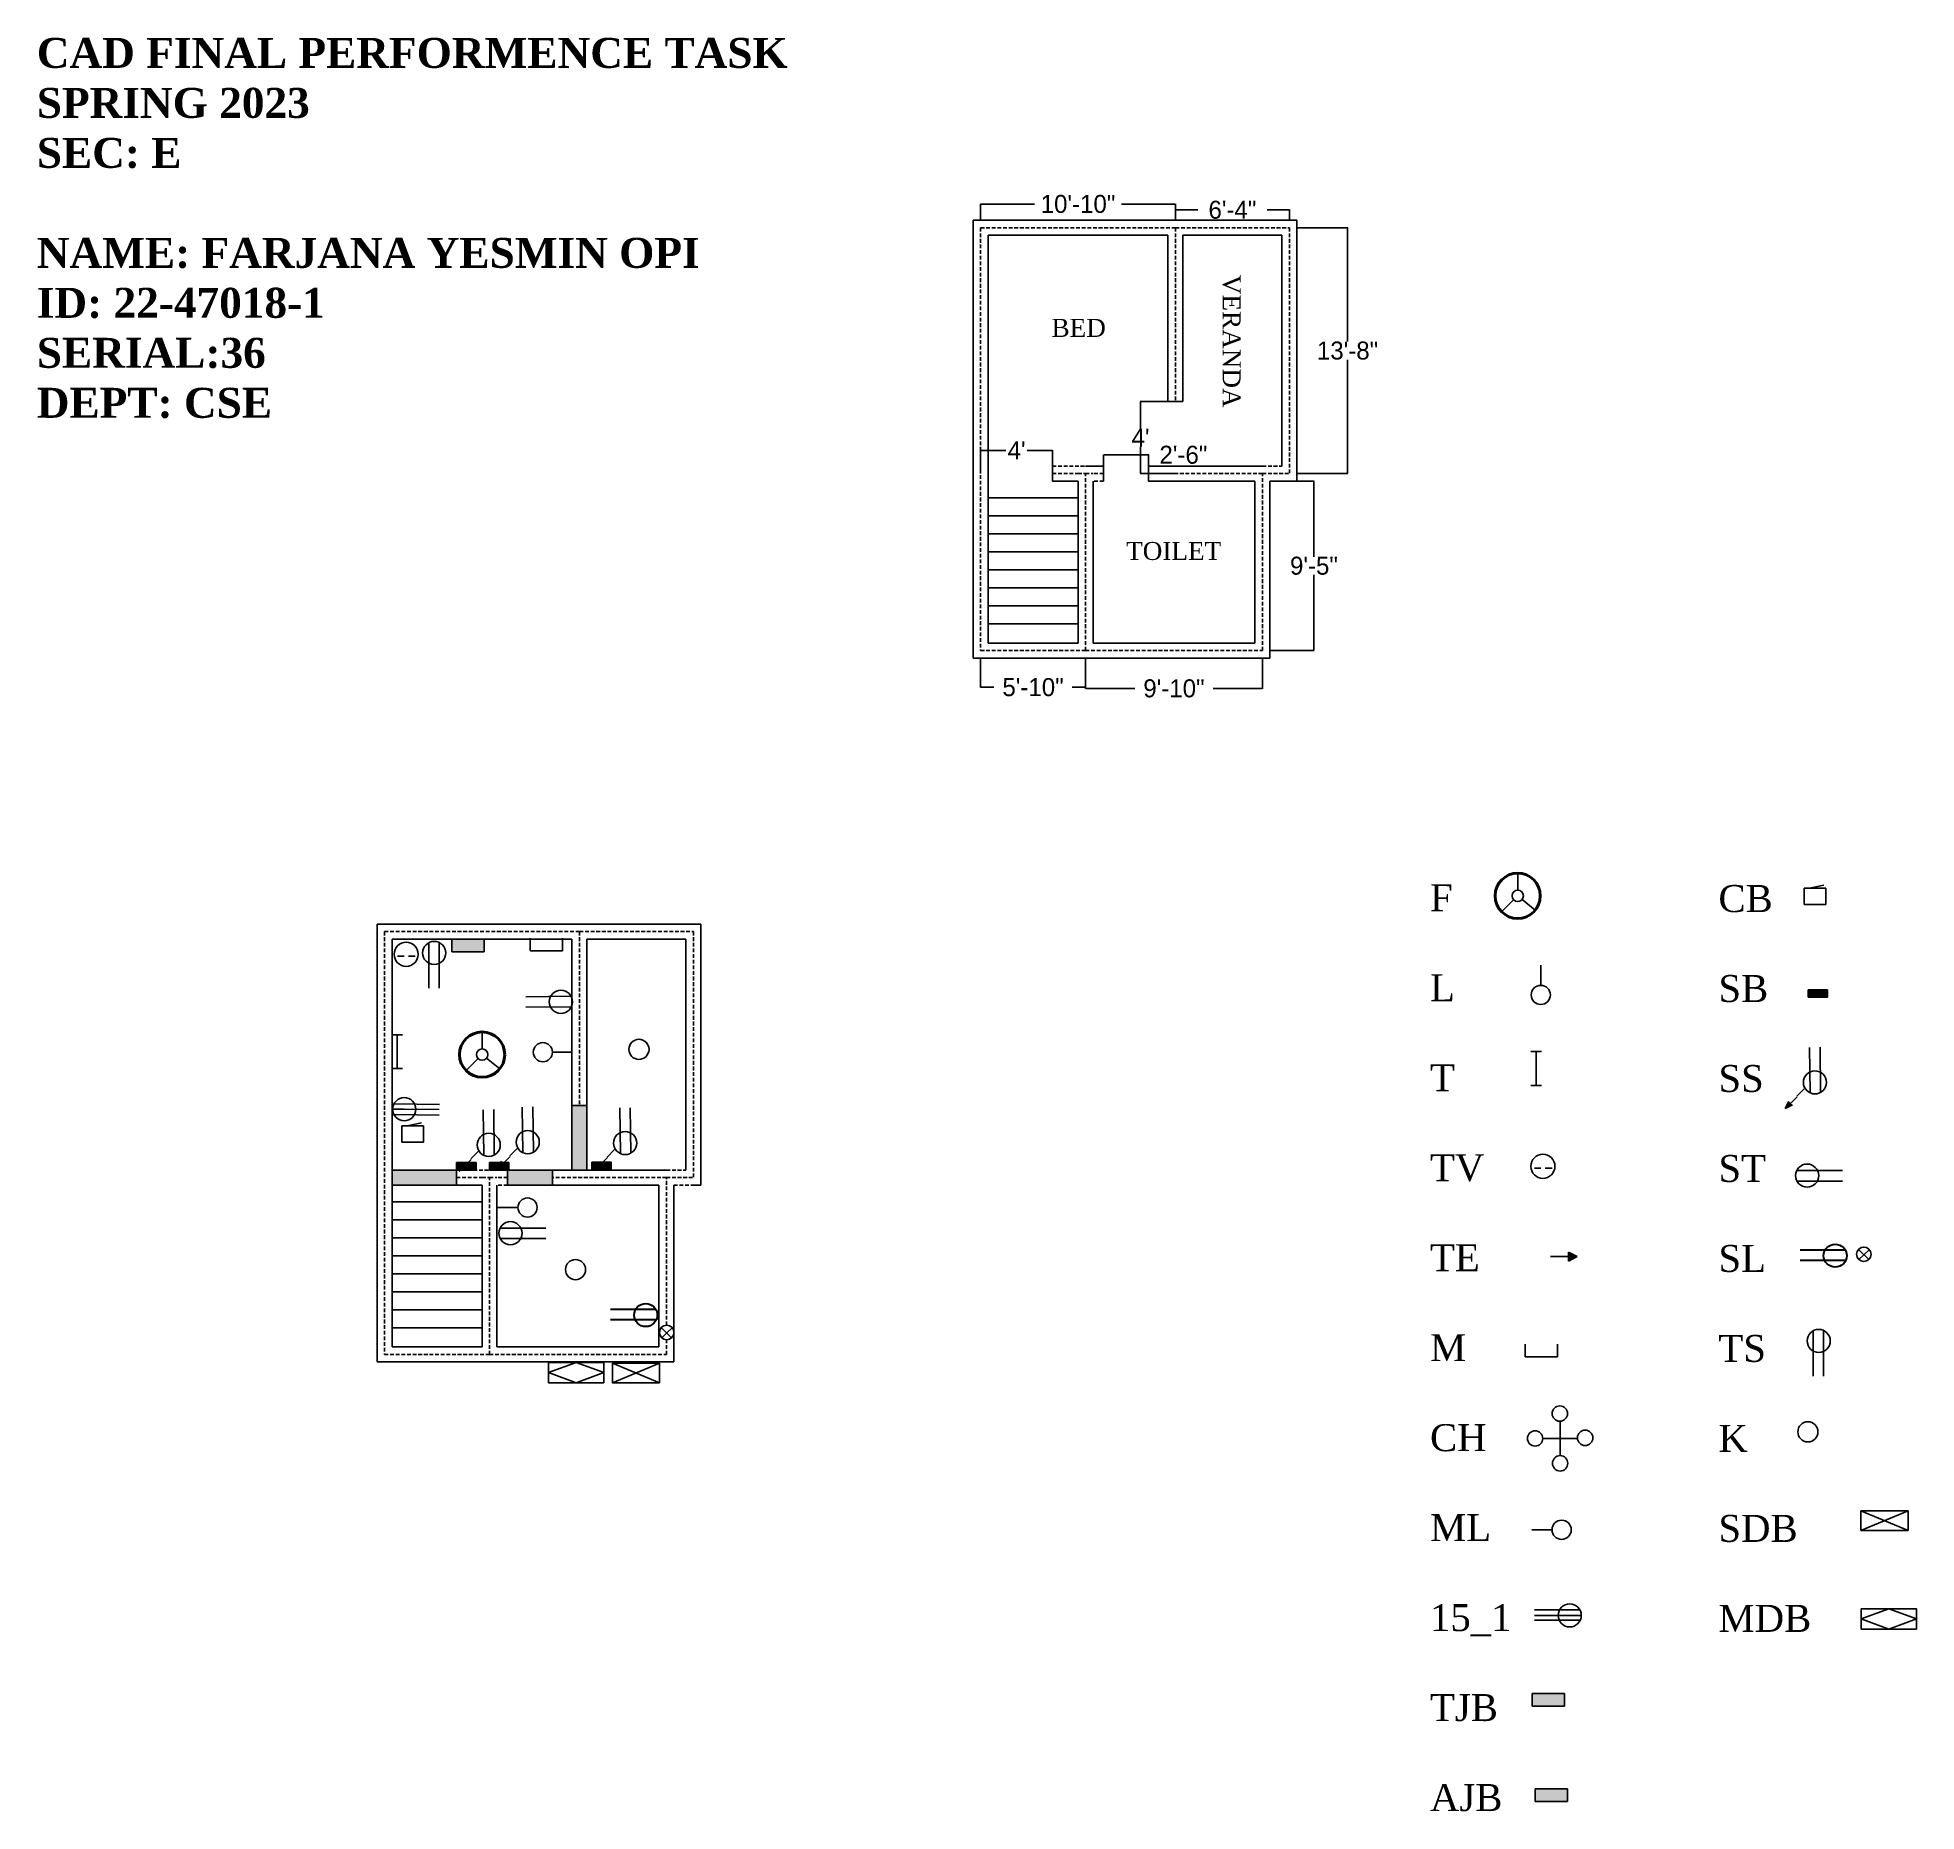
# Model space of a CAD drawing. Header units: inches. Extents: x -1330 to -76, y -502 to 681.
import ezdxf

# ---------------------------------------------------------------- set-up
doc = ezdxf.new("R2010")
doc.units = ezdxf.units.IN
doc.header["$LTSCALE"] = 10
doc.header["$MEASUREMENT"] = 0
doc.linetypes.add('DASHED2', pattern=[0.375, 0.25, -0.125])
doc.dimstyles.get("Standard").update_dxf_attribs({"dimtxt": 12, "dimasz": 0.18, "dimexe": 0.18, "dimexo": 0.0625, "dimgap": 0.09, "dimtad": 0, "dimtih": 1, "dimtoh": 1, "dimdec": 0, "dimzin": 0, "dimdsep": 46, "dimlunit": 3, "dimtxsty": 'Standard', "dimcen": 0.09, "dimclrt": 5, "dimadec": 0, "dimazin": 0, "dimtfac": 1, "dimtdec": 0, "dimtofl": 0, "dimtmove": 0, "dimatfit": 3, "dimfxl": 1, "dimtolj": 1, "dimtzin": 0, "dimarcsym": 0})

# ---------------------------------------------------------------- blocks, each defined once
blk = doc.blocks.new('*D6')
at = {"color": 0, "lineweight": -2}
for p, q in [((-700.6, 558.9), (-700.6, 569.7)), ((-700.4, 569.6), (-664.7, 569.6)), ((-570.8, 569.6), (-606.5, 569.6)), ((-570.6, 558.9), (-570.6, 569.7))]:
    blk.add_line(p, q, dxfattribs=at)
at = {"color": 0}
for points in [[(-700.4, 569.6), (-700.4, 569.5), (-700.6, 569.6)], [(-570.8, 569.6), (-570.8, 569.5), (-570.6, 569.6)]]:
    blk.add_solid(points, dxfattribs=at)
at = {"layer": 'Defpoints', "color": 0}
for p in [(-700.6, 569.6), (-700.6, 558.8), (-570.6, 558.8)]:
    blk.add_point(p, dxfattribs=at)
at = {"color": 5, "insert": (-635.6, 569.6), "char_height": 12, "attachment_point": 5}
blk.add_mtext('\\A1;10\'-10"', dxfattribs=at)
blk = doc.blocks.new('*D7')
at = {"color": 0, "lineweight": -2}
for p, q in [((-570.6, 558.9), (-570.6, 565.9)), ((-570.4, 565.7), (-555.7, 565.7)), ((-494.8, 565.7), (-509.5, 565.7)), ((-494.6, 558.9), (-494.6, 565.9))]:
    blk.add_line(p, q, dxfattribs=at)
at = {"color": 0}
for points in [[(-570.4, 565.7), (-570.4, 565.7), (-570.6, 565.7)], [(-494.8, 565.7), (-494.8, 565.7), (-494.6, 565.7)]]:
    blk.add_solid(points, dxfattribs=at)
at = {"layer": 'Defpoints', "color": 0}
for p in [(-570.6, 565.7), (-570.6, 558.8), (-494.6, 558.8)]:
    blk.add_point(p, dxfattribs=at)
at = {"color": 5, "insert": (-532.6, 565.7), "char_height": 12, "attachment_point": 5}
blk.add_mtext('\\A1;6\'-4"', dxfattribs=at)
blk = doc.blocks.new('*D8')
at = {"color": 0, "lineweight": -2}
for p, q in [((-489.5, 553.8), (-455.6, 553.8)), ((-455.8, 553.7), (-455.8, 477.9)), ((-455.8, 390), (-455.8, 465.7)), ((-489.5, 389.8), (-455.6, 389.8))]:
    blk.add_line(p, q, dxfattribs=at)
at = {"color": 0}
for points in [[(-455.8, 553.7), (-455.7, 553.7), (-455.8, 553.8)], [(-455.8, 390), (-455.7, 390), (-455.8, 389.8)]]:
    blk.add_solid(points, dxfattribs=at)
at = {"layer": 'Defpoints', "color": 0}
for p in [(-489.6, 553.8), (-489.6, 389.8), (-455.8, 389.8)]:
    blk.add_point(p, dxfattribs=at)
at = {"color": 5, "insert": (-455.8, 471.8), "char_height": 12, "attachment_point": 5}
blk.add_mtext('\\A1;13\'-8"', dxfattribs=at)
blk = doc.blocks.new('*D9')
at = {"color": 0, "lineweight": -2}
for p, q in [((-507.5, 384.8), (-478, 384.8)), ((-478.2, 384.7), (-478.2, 334.4)), ((-478.2, 272), (-478.2, 322.2)), ((-507.5, 271.8), (-478, 271.8))]:
    blk.add_line(p, q, dxfattribs=at)
at = {"color": 0}
for points in [[(-478.2, 384.7), (-478.1, 384.7), (-478.2, 384.8)], [(-478.2, 272), (-478.1, 272), (-478.2, 271.8)]]:
    blk.add_solid(points, dxfattribs=at)
at = {"layer": 'Defpoints', "color": 0}
for p in [(-507.6, 384.8), (-478.2, 384.8), (-507.6, 271.8)]:
    blk.add_point(p, dxfattribs=at)
at = {"color": 5, "insert": (-478.2, 328.3), "char_height": 12, "attachment_point": 5}
blk.add_mtext('\\A1;9\'-5"', dxfattribs=at)
blk = doc.blocks.new('*D10')
at = {"color": 0, "lineweight": -2}
for p, q in [((-630.6, 266.8), (-630.6, 246.3)), ((-512.6, 266.8), (-512.6, 246.3)), ((-630.4, 246.5), (-597.7, 246.5)), ((-512.8, 246.5), (-545.5, 246.5))]:
    blk.add_line(p, q, dxfattribs=at)
at = {"color": 0}
for points in [[(-630.4, 246.6), (-630.4, 246.5), (-630.6, 246.5)], [(-512.8, 246.6), (-512.8, 246.5), (-512.6, 246.5)]]:
    blk.add_solid(points, dxfattribs=at)
at = {"layer": 'Defpoints', "color": 0}
for p in [(-630.6, 266.8), (-512.6, 266.8), (-630.6, 246.5)]:
    blk.add_point(p, dxfattribs=at)
at = {"color": 5, "insert": (-571.6, 246.5), "char_height": 12, "attachment_point": 5}
blk.add_mtext('\\A1;9\'-10"', dxfattribs=at)
blk = doc.blocks.new('*D11')
at = {"color": 0, "lineweight": -2}
for p, q in [((-700.6, 266.8), (-700.6, 247.1)), ((-630.6, 266.8), (-630.6, 247.1)), ((-700.4, 247.3), (-691.7, 247.3)), ((-630.8, 247.3), (-639.5, 247.3))]:
    blk.add_line(p, q, dxfattribs=at)
at = {"color": 0}
for points in [[(-700.4, 247.3), (-700.4, 247.3), (-700.6, 247.3)], [(-630.8, 247.3), (-630.8, 247.3), (-630.6, 247.3)]]:
    blk.add_solid(points, dxfattribs=at)
at = {"layer": 'Defpoints', "color": 0}
for p in [(-700.6, 266.8), (-630.6, 266.8), (-630.6, 247.3)]:
    blk.add_point(p, dxfattribs=at)
at = {"color": 5, "insert": (-665.6, 247.3), "char_height": 12, "attachment_point": 5}
blk.add_mtext('\\A1;5\'-10"', dxfattribs=at)
blk = doc.blocks.new('*D12')
at = {"color": 0, "lineweight": -2}
for p, q in [((-700.6, 389.9), (-700.6, 405.5)), ((-700.4, 405.3), (-683.7, 405.3)), ((-652.8, 405.3), (-669.5, 405.3)), ((-652.6, 389.9), (-652.6, 405.5))]:
    blk.add_line(p, q, dxfattribs=at)
at = {"color": 0}
for points in [[(-700.4, 405.4), (-700.4, 405.3), (-700.6, 405.3)], [(-652.8, 405.4), (-652.8, 405.3), (-652.6, 405.3)]]:
    blk.add_solid(points, dxfattribs=at)
at = {"layer": 'Defpoints', "color": 0}
for p in [(-700.6, 405.3), (-700.6, 389.8), (-652.6, 389.8)]:
    blk.add_point(p, dxfattribs=at)
at = {"color": 5, "insert": (-676.6, 405.3), "char_height": 12, "attachment_point": 5}
blk.add_mtext("\\A1;4'", dxfattribs=at)
blk = doc.blocks.new('*D13')
at = {"color": 0, "lineweight": -2}
for p, q in [((-618.6, 389.9), (-618.6, 402.4)), ((-618.4, 402.3), (-588.8, 402.3)), ((-588.6, 389.9), (-588.6, 402.4)), ((-588.6, 402.3), (-588.4, 402.3))]:
    blk.add_line(p, q, dxfattribs=at)
at = {"color": 0}
for points in [[(-618.4, 402.3), (-618.4, 402.2), (-618.6, 402.3)], [(-588.8, 402.3), (-588.8, 402.2), (-588.6, 402.3)]]:
    blk.add_solid(points, dxfattribs=at)
at = {"layer": 'Defpoints', "color": 0}
for p in [(-588.6, 402.3), (-618.6, 389.8), (-588.6, 389.8)]:
    blk.add_point(p, dxfattribs=at)
at = {"color": 5, "insert": (-565.3, 402.3), "char_height": 12, "attachment_point": 5}
blk.add_mtext('\\A1;2\'-6"', dxfattribs=at)
blk = doc.blocks.new('*D14')
at = {"color": 0, "lineweight": -2}
for p, q in [((-570.7, 437.8), (-594.1, 437.8)), ((-593.9, 437.7), (-593.9, 419.9)), ((-593.9, 390), (-593.9, 407.7)), ((-570.7, 389.8), (-594.1, 389.8))]:
    blk.add_line(p, q, dxfattribs=at)
at = {"color": 0}
for points in [[(-593.9, 437.7), (-593.9, 437.7), (-593.9, 437.8)], [(-593.9, 390), (-593.9, 390), (-593.9, 389.8)]]:
    blk.add_solid(points, dxfattribs=at)
at = {"layer": 'Defpoints', "color": 0}
for p in [(-570.6, 437.8), (-593.9, 389.8), (-570.6, 389.8)]:
    blk.add_point(p, dxfattribs=at)
at = {"color": 5, "insert": (-593.9, 413.8), "char_height": 12, "attachment_point": 5}
blk.add_mtext("\\A1;4'", dxfattribs=at)

msp = doc.modelspace()

# ---------------------------------------------------------------- hatches: boundary and pattern name
for color, points in [(55, [(-1053.3, 79.3), (-1053.3, 70.8), (-1031.8, 70.8), (-1031.8, 79.3)]), (8, [(-135.7, 40.6), (-135.7, 45.6), (-148.6, 45.6), (-148.6, 40.6)]), (8, [(-1037.2, -74.7), (-1037.2, -69.6), (-1050.2, -69.6), (-1050.2, -74.7)]), (8, [(-1015.2, -74.7), (-1015.2, -69.6), (-1028.2, -69.6), (-1028.2, -74.7)]), (8, [(-947, -74.6), (-947, -69.5), (-959.9, -69.5), (-959.9, -74.6)]), (55, [(-332.6, -423.8), (-332.6, -432.2), (-311, -432.2), (-311, -423.8)]), (151, [(-330.6, -487.4), (-330.6, -495.9), (-309.1, -495.9), (-309.1, -487.4)])]:
    msp.add_hatch(color=color).paths.add_polyline_path(points)
h = msp.add_hatch(color=256)
h.paths.add_polyline_path([(-963.2, -31.7), (-973.2, -31.7), (-973.2, -74.7), (-963.2, -74.7)])
h.paths.add_polyline_path([(-1015.2, -74.7), (-1015.2, -74.7), (-1016.2, -74.7), (-1016.2, -84.7), (-986.2, -84.7), (-986.2, -74.7)])
h.paths.add_polyline_path([(-1093.2, -74.7), (-1093.2, -84.7), (-1050.2, -84.7), (-1050.2, -74.7)])
h = msp.add_hatch(color=256)
h.paths.add_polyline_path([(-158.9, -31.2), (-160.1, -30.1), (-163.8, -33.7)])
h.paths.add_polyline_path([(-160.1, -30.1), (-161.4, -28.9), (-163.8, -33.7)])
h = msp.add_hatch(color=256)
h.paths.add_polyline_path([(-1043.6, -72.9), (-1044.9, -71.8), (-1048.6, -75.4)])
h.paths.add_polyline_path([(-1044.9, -71.8), (-1046.2, -70.6), (-1048.6, -75.4)])
h = msp.add_hatch(color=256)
h.paths.add_polyline_path([(-1017.5, -71), (-1018.8, -69.9), (-1022.5, -73.5)])
h.paths.add_polyline_path([(-1018.8, -69.9), (-1020.1, -68.8), (-1022.5, -73.5)])
h = msp.add_hatch(color=256)
h.paths.add_polyline_path([(-952.6, -71.7), (-953.8, -70.5), (-957.5, -74.1)])
h.paths.add_polyline_path([(-953.8, -70.5), (-955.1, -69.4), (-957.5, -74.1)])
h = msp.add_hatch(color=256)
h.paths.add_polyline_path([(-302.6, -132.4), (-308.4, -129.4), (-308.4, -132.4)])
h.paths.add_polyline_path([(-308.4, -135.4), (-302.6, -132.4), (-308.4, -132.4)])

# ---------------------------------------------------------------- linework, layer by layer
at = {"linetype": 'ByBlock'}
for p, q in [((-705.6, 553.8), (-705.6, 558.8)), ((-700.6, 558.8), (-705.6, 558.8)), ((-494.6, 558.8), (-489.6, 558.8)), ((-489.6, 553.8), (-489.6, 558.8)), ((-575.6, 437.8), (-565.6, 437.8)), ((-652.6, 394.8), (-652.6, 384.8)), ((-618.6, 394.8), (-618.6, 384.8)), ((-588.6, 394.8), (-588.6, 384.8)), ((-489.6, 389.8), (-489.6, 384.8)), ((-494.6, 384.8), (-489.6, 384.8)), ((-705.6, 271.8), (-705.6, 266.8)), ((-700.6, 266.8), (-705.6, 266.8)), ((-512.6, 266.8), (-507.6, 266.8)), ((-507.6, 271.8), (-507.6, 266.8)), ((-1103.2, 84.3), (-1103.2, 89.3)), ((-1098.2, 89.3), (-1103.2, 89.3)), ((-892.2, 89.3), (-887.2, 89.3)), ((-887.2, 84.3), (-887.2, 89.3)), ((-973.2, -31.7), (-963.2, -31.7)), ((-1050.2, -74.7), (-1050.2, -84.7)), ((-1016.2, -74.7), (-1016.2, -84.7)), ((-986.2, -74.7), (-986.2, -84.7)), ((-892.2, -84.7), (-887.2, -84.7)), ((-887.2, -79.7), (-887.2, -84.7)), ((-1103.2, -197.7), (-1103.2, -202.7)), ((-905.2, -197.7), (-905.2, -202.7)), ((-1098.2, -202.7), (-1103.2, -202.7)), ((-910.2, -202.7), (-905.2, -202.7))]:
    msp.add_line(p, q, dxfattribs=at)
for p, q in [((-705.6, 553.8), (-705.6, 271.8)), ((-700.6, 558.8), (-570.6, 558.8)), ((-570.6, 558.8), (-494.6, 558.8)), ((-489.6, 553.8), (-489.6, 389.8)), ((-695.6, 548.8), (-575.6, 548.8)), ((-695.6, 548.8), (-695.6, 276.8)), ((-575.6, 548.8), (-575.6, 437.8)), ((-565.6, 548.8), (-499.6, 548.8)), ((-565.6, 548.8), (-565.6, 437.8)), ((-499.6, 548.8), (-499.6, 394.8)), ((-618.6, 394.8), (-630.6, 394.8)), ((-512.6, 394.8), (-588.6, 394.8)), ((-652.6, 384.8), (-635.6, 384.8)), ((-635.6, 276.8), (-635.6, 384.8)), ((-625.6, 276.8), (-625.6, 384.8)), ((-517.6, 384.8), (-588.6, 384.8)), ((-517.6, 276.8), (-517.6, 384.8)), ((-507.6, 271.8), (-507.6, 384.8)), ((-695, 373.6), (-635, 373.6)), ((-695, 361.6), (-635, 361.6)), ((-695, 349.6), (-635, 349.6)), ((-695, 337.6), (-635, 337.6)), ((-695, 325.6), (-635, 325.6)), ((-695, 313.6), (-635, 313.6)), ((-695, 301.6), (-635, 301.6)), ((-695, 289.6), (-635, 289.6)), ((-695.6, 276.8), (-635.6, 276.8)), ((-625.6, 276.8), (-517.6, 276.8)), ((-700.6, 266.8), (-630.6, 266.8)), ((-630.6, 266.8), (-512.6, 266.8)), ((-342.3, 112), (-342.3, 123.4)), ((-151.2, 113.3), (-136.8, 113.3)), ((-151.2, 113.3), (-151.2, 102.5)), ((-147.7, 113.3), (-138.1, 115.4)), ((-136.8, 113.3), (-136.8, 102.5)), ((-345, 105.6), (-353, 97.5)), ((-339.4, 105.8), (-330.6, 98.6)), ((-136.8, 102.5), (-151.2, 102.5)), ((-1098.2, 89.3), (-968.2, 89.3)), ((-968.2, 89.3), (-892.2, 89.3)), ((-1103.2, 84.3), (-1103.2, -197.7)), ((-1093.2, 79.3), (-973.2, 79.3)), ((-1093.2, 79.3), (-1093.2, -192.7)), ((-1068.7, 76.9), (-1068.7, 46.7)), ((-1061.7, 77.1), (-1061.7, 46.7)), ((-1031.8, 79.3), (-1053.3, 79.3)), ((-1053.3, 79.3), (-1053.3, 70.8)), ((-1031.8, 70.8), (-1031.8, 79.3)), ((-1001.1, 79.9), (-1001.1, 71.4)), ((-979.6, 71.4), (-979.6, 79.9)), ((-973.2, 79.3), (-973.2, -31.7)), ((-963.2, 79.3), (-897.2, 79.3)), ((-963.2, 79.3), (-963.2, -31.7)), ((-897.2, 79.3), (-897.2, -74.7)), ((-887.2, 84.3), (-887.2, -79.7)), ((-1085.2, 67.9), (-1089.5, 67.9)), ((-1077.8, 67.9), (-1082.2, 67.9)), ((-1053.3, 70.8), (-1031.8, 70.8)), ((-1001.1, 71.4), (-979.6, 71.4)), ((-326.9, 48.5), (-326.9, 61.9)), ((-973.8, 41.3), (-1004, 40.9)), ((-135.7, 45.6), (-148.6, 45.6)), ((-148.6, 45.6), (-148.6, 40.6)), ((-148.6, 40.6), (-135.7, 40.6)), ((-135.7, 40.6), (-135.7, 45.6)), ((-973.6, 34.2), (-1004, 33.9)), ((-1089.9, 15.5), (-1093.5, 15.5)), ((-1089.9, 15.5), (-1089.9, -7)), ((-1089.9, 15.5), (-1086.3, 15.5)), ((-1033.1, 6.1), (-1033.1, 17.5)), ((-986.2, 3.9), (-972.8, 3.9)), ((-330, 4.3), (-333.6, 4.3)), ((-330, 4.3), (-330, -18.2)), ((-330, 4.3), (-326.4, 4.3)), ((-147.2, -23.2), (-147.6, 7.1)), ((-140.2, -23), (-140.6, 7.2)), ((-1089.9, -7), (-1093.5, -7)), ((-1089.9, -7), (-1086.3, -7)), ((-1035.7, -0.3), (-1043.8, -8.4)), ((-1030.1, -0.1), (-1021.3, -7.2)), ((-330, -18.2), (-333.6, -18.2)), ((-330, -18.2), (-326.4, -18.2)), ((-156, -25.5), (-151.1, -20.6)), ((-1085.1, -34.1), (-1092.8, -34)), ((-1092, -30.6), (-1061.6, -31)), ((-1085.1, -34.1), (-1061.7, -34.3)), ((-1032, -64.9), (-1032.4, -34.5)), ((-1025, -64.7), (-1025.4, -34.4)), ((-1005.9, -63.1), (-1006.3, -32.7)), ((-998.9, -62.8), (-999.3, -32.6)), ((-973.2, -31.7), (-973.2, -74.7)), ((-963.2, -31.7), (-963.2, -74.7)), ((-940.9, -63.7), (-941.3, -33.3)), ((-933.9, -63.4), (-934.3, -33.2)), ((-155.8, -25.9), (-163.8, -33.7)), ((-163.8, -33.7), (-161.4, -28.9)), ((-163.8, -33.7), (-158.9, -31.2)), ((-163.8, -33.7), (-163.8, -33.7)), ((-163.8, -33.7), (-163.8, -33.7)), ((-163.8, -33.7), (-163.8, -33.7)), ((-1091.9, -37.7), (-1061.7, -38)), ((-1086.7, -45.2), (-1072.3, -45.2)), ((-1086.7, -45.2), (-1086.7, -56)), ((-1083.1, -45.2), (-1073.6, -43.1)), ((-1072.3, -45.2), (-1072.3, -56)), ((-1072.3, -56), (-1086.7, -56)), ((-1040.7, -67.2), (-1035.8, -62.3)), ((-1014.6, -65.3), (-1009.7, -60.4)), ((-949.7, -66), (-944.8, -61.1)), ((-1050.2, -74.7), (-1093.2, -74.7)), ((-1037.2, -69.6), (-1050.2, -69.6)), ((-1050.2, -69.6), (-1050.2, -74.7)), ((-1050.2, -74.7), (-1037.2, -74.7)), ((-1040.5, -67.6), (-1048.6, -75.4)), ((-1048.6, -75.4), (-1046.2, -70.6)), ((-1048.6, -75.4), (-1043.6, -72.9)), ((-1037.2, -74.7), (-1037.2, -69.6)), ((-1015.2, -69.6), (-1028.2, -69.6)), ((-1028.2, -69.6), (-1028.2, -74.7)), ((-1016.2, -74.7), (-1028.2, -74.7)), ((-1028.2, -74.7), (-1015.2, -74.7)), ((-1014.5, -65.7), (-1022.5, -73.5)), ((-1022.5, -73.5), (-1020.1, -68.8)), ((-1022.5, -73.5), (-1017.5, -71)), ((-1022.5, -73.5), (-1022.5, -73.5)), ((-1022.5, -73.5), (-1022.5, -73.5)), ((-1022.5, -73.5), (-1022.5, -73.5)), ((-1016.2, -74.7), (-986.2, -74.7)), ((-1015.2, -74.7), (-1015.2, -69.6)), ((-910.2, -74.7), (-986.2, -74.7)), ((-947, -69.5), (-959.9, -69.5)), ((-959.9, -69.5), (-959.9, -74.6)), ((-959.9, -74.6), (-947, -74.6)), ((-949.5, -66.3), (-957.5, -74.1)), ((-957.5, -74.1), (-955.1, -69.4)), ((-957.5, -74.1), (-952.6, -71.7)), ((-957.5, -74.1), (-957.5, -74.1)), ((-957.5, -74.1), (-957.5, -74.1)), ((-957.5, -74.1), (-957.5, -74.1)), ((-947, -74.6), (-947, -69.5)), ((-326.9, -73.5), (-331.1, -73.5)), ((-319.4, -73.5), (-323.9, -73.5)), ((-156.1, -75.1), (-125.7, -75.1)), ((-1050.2, -84.7), (-1093.2, -84.7)), ((-1050.2, -84.7), (-1033.2, -84.7)), ((-1048.6, -75.4), (-1048.6, -75.4)), ((-1048.6, -75.4), (-1048.6, -75.4)), ((-1048.6, -75.4), (-1048.6, -75.4)), ((-1033.2, -192.7), (-1033.2, -84.7)), ((-1023.2, -192.7), (-1023.2, -84.7)), ((-1016.2, -84.7), (-986.2, -84.7)), ((-915.2, -84.7), (-986.2, -84.7)), ((-915.2, -192.7), (-915.2, -84.7)), ((-905.2, -197.7), (-905.2, -84.7)), ((-156, -82.1), (-125.7, -82.1)), ((-1092.6, -95.9), (-1032.6, -95.9)), ((-1009.2, -99.7), (-1022.7, -99.7)), ((-1092.6, -107.9), (-1032.6, -107.9)), ((-1092.6, -119.9), (-1032.6, -119.9)), ((-1021.1, -113.4), (-990.7, -113.4)), ((-1021, -120.4), (-990.7, -120.4)), ((-1092.6, -131.9), (-1032.6, -131.9)), ((-320.4, -132.4), (-308.4, -132.4)), ((-308.4, -132.4), (-308.4, -129.4)), ((-308.4, -129.4), (-302.6, -132.4)), ((-308.4, -132.4), (-308.4, -135.4)), ((-308.4, -132.4), (-302.6, -132.4)), ((-308.4, -135.4), (-302.6, -132.4)), ((-115, -127.6), (-108.1, -134.4)), ((-111.4, -131.2), (-114.8, -134.4)), ((-111.4, -131.2), (-107.7, -127.7)), ((-1092.6, -143.9), (-1032.6, -143.9)), ((-1092.6, -155.9), (-1032.6, -155.9)), ((-1092.6, -167.9), (-1032.6, -167.9)), ((-1092.6, -179.9), (-1032.6, -179.9)), ((-913.6, -179.7), (-906.7, -186.6)), ((-910, -183.3), (-913.3, -186.5)), ((-910, -183.3), (-906.3, -179.9)), ((-145.2, -181.9), (-145.2, -212.2)), ((-138.2, -181.8), (-138.2, -212.2)), ((-1093.2, -192.7), (-1033.2, -192.7)), ((-1023.2, -192.7), (-915.2, -192.7)), ((-337.4, -190.8), (-337.4, -199.2)), ((-337.4, -199.2), (-315.8, -199.2)), ((-315.8, -199.2), (-315.8, -190.8)), ((-1098.2, -202.7), (-1028.2, -202.7)), ((-1028.2, -202.7), (-910.2, -202.7)), ((-988.8, -209.8), (-970.4, -203.1)), ((-970.4, -216.6), (-988.8, -209.8)), ((-970.4, -203.1), (-952, -209.8)), ((-952, -209.8), (-970.4, -216.6)), ((-946.2, -203.5), (-914.8, -216.6)), ((-914.8, -203.5), (-946.2, -216.6)), ((-314, -253.7), (-314, -242.1)), ((-325.6, -253.7), (-302.5, -253.7)), ((-314, -253.7), (-314, -265.2)), ((-113.3, -301.9), (-81.9, -315)), ((-81.9, -301.9), (-113.3, -315)), ((-319.4, -314.6), (-332.8, -314.6)), ((-300.8, -368), (-331.1, -368)), ((-307.6, -371.7), (-331.1, -371.7)), ((-300.7, -375), (-331.1, -375)), ((-307.6, -371.7), (-299.9, -371.7)), ((-113.1, -374), (-94.7, -367.3)), ((-94.7, -380.8), (-113.1, -374)), ((-94.7, -367.3), (-76.3, -374)), ((-76.3, -374), (-94.7, -380.8)), ((-311, -423.8), (-332.6, -423.8)), ((-332.6, -423.8), (-332.6, -432.2)), ((-311, -432.2), (-311, -423.8)), ((-332.6, -432.2), (-311, -432.2)), ((-309.1, -487.4), (-330.6, -487.4)), ((-330.6, -487.4), (-330.6, -495.9)), ((-309.1, -495.9), (-309.1, -487.4)), ((-330.6, -495.9), (-309.1, -495.9))]:
    msp.add_line(p, q)
at = {"linetype": 'DASHED2'}
for p, q in [((-700.6, 553.8), (-570.6, 553.8)), ((-700.6, 553.8), (-700.6, 271.8)), ((-570.6, 553.8), (-494.6, 553.8)), ((-570.6, 553.8), (-570.6, 437.8)), ((-494.6, 553.8), (-494.6, 389.8)), ((-652.6, 394.8), (-630.6, 394.8)), ((-652.6, 389.8), (-635.6, 389.8)), ((-635.6, 389.8), (-630.6, 389.8)), ((-630.6, 271.8), (-630.6, 389.8)), ((-630.6, 389.8), (-625.6, 389.8)), ((-618.6, 389.8), (-625.6, 389.8)), ((-512.6, 389.8), (-588.6, 389.8)), ((-512.6, 394.8), (-499.6, 394.8)), ((-512.6, 271.8), (-512.6, 389.8)), ((-512.6, 389.8), (-494.6, 389.8)), ((-618.6, 384.8), (-625.6, 384.8)), ((-507.6, 384.8), (-494.6, 384.8)), ((-700.6, 271.8), (-630.6, 271.8)), ((-630.6, 271.8), (-512.6, 271.8)), ((-1098.2, 84.3), (-968.2, 84.3)), ((-1098.2, 84.3), (-1098.2, -197.7)), ((-968.2, 84.3), (-892.2, 84.3)), ((-968.2, 84.3), (-968.2, -31.7)), ((-892.2, 84.3), (-892.2, -79.7)), ((-1050.2, -74.7), (-1028.2, -74.7)), ((-910.2, -74.7), (-897.2, -74.7)), ((-1050.2, -79.7), (-1033.2, -79.7)), ((-1033.2, -79.7), (-1028.2, -79.7)), ((-1028.2, -197.7), (-1028.2, -79.7)), ((-1028.2, -79.7), (-1023.2, -79.7)), ((-1016.2, -79.7), (-1023.2, -79.7)), ((-1016.2, -84.7), (-1023.2, -84.7)), ((-910.2, -79.7), (-986.2, -79.7)), ((-910.2, -79.7), (-892.2, -79.7)), ((-910.2, -178.2), (-910.2, -79.7)), ((-905.2, -84.7), (-892.2, -84.7)), ((-910.2, -183.5), (-910.2, -183.1)), ((-910.2, -197.7), (-910.2, -187.8)), ((-1098.2, -197.7), (-1028.2, -197.7)), ((-1028.2, -197.7), (-910.2, -197.7))]:
    msp.add_line(p, q, dxfattribs=at)
at = {"lineweight": 30}
for p, q in [((-123.7, -128.1), (-153.9, -128.1)), ((-123.5, -135.1), (-153.9, -135.1)), ((-917.2, -167.7), (-947.5, -167.7)), ((-917.1, -174.7), (-947.5, -174.7))]:
    msp.add_line(p, q, dxfattribs=at)
for points in [[(-988.8, -203.1), (-952, -203.1), (-952, -216.6), (-988.8, -216.6)], [(-946.2, -203.5), (-914.8, -203.5), (-914.8, -216.6), (-946.2, -216.6)], [(-113.3, -301.9), (-81.9, -301.9), (-81.9, -315), (-113.3, -315)], [(-113.1, -367.3), (-76.3, -367.3), (-76.3, -380.8), (-113.1, -380.8)]]:
    msp.add_lwpolyline(points, close=True)
at = {"lineweight": 40}
for centre in [(-342.3, 108.2), (-1033.1, 2.3)]:
    msp.add_circle(centre, 15.1, dxfattribs=at)
for centre, radius in [((-342.3, 108.2), 3.79), ((-1083.8, 69.2), 8.04), ((-1065.1, 70.1), 7.71), ((-980.6, 37.5), 7.71), ((-326.9, 42.1), 6.4), ((-928.5, 5.8), 6.71), ((-1033.1, 2.3), 3.79), ((-992.6, 3.9), 6.4), ((-144, -16.2), 7.71), ((-1085.1, -34.1), 7.71), ((-1002.7, -56.1), 7.71), ((-937.7, -56.7), 7.71), ((-1028.7, -57.9), 7.71), ((-325.5, -72.2), 8.04), ((-149.2, -78.4), 7.71), ((-1002.8, -99.7), 6.4), ((-1014.2, -116.8), 7.71), ((-970.8, -141.1), 6.71), ((-111.4, -130.9), 4.83), ((-910, -183), 4.83), ((-141.5, -188.7), 7.71), ((-314.2, -237.1), 5.12), ((-330.7, -253.7), 5.12), ((-297.3, -253.3), 5.12), ((-148.7, -249.3), 6.71), ((-314, -270.3), 5.12), ((-313, -314.6), 6.4), ((-307.6, -371.7), 7.71)]:
    msp.add_circle(centre, radius)
at = {"lineweight": 30}
for centre in [(-130.5, -131.8), (-924, -171.4)]:
    msp.add_circle(centre, 7.71, dxfattribs=at)

# ---------------------------------------------------------------- texts
at = {"attachment_point": 1}
for s, insert, char_height in [('{\\fTimes New Roman|b1|i0|c0|p18;\\C240;CAD FINAL PERFORMENCE TASK\\PSPRING 2023\\PSEC: E\\P\\PNAME: FARJANA YESMIN OPI\\PID: 22-47018-1\\PSERIAL:36\\PDEPT: CSE}', (-1330.2, 680.4), 20), ('{\\fTimes New Roman|b0|i0|c0|p18;BED}', (-653.3, 493), 12), ('{\\fTimes New Roman|b0|i0|c0|p18;TOILET}', (-603.5, 344.2), 12), ('{\\fTimes New Roman|b0|i0|c0|p18;F\\P\\PL\\P\\PT\\P\\PTV\\P\\PTE\\P\\PM\\P\\PCH\\P\\PML\\P\\P15_1\\P\\PTJB\\P\\PAJB}', (-400.8, 115.9), 18), ('{\\fTimes New Roman|b0|i0|c0|p18;CB\\P\\PSB\\P\\PSS\\P\\PST\\P\\PSL\\P\\PTS\\P\\PK\\P\\PSDB\\P\\PMDB\\P }', (-208.4, 115.4), 18)]:
    msp.add_mtext(s, dxfattribs=dict(at, insert=insert, char_height=char_height))
at = {"insert": (-527.1, 522.4), "char_height": 12, "attachment_point": 1, "rotation": 270}
msp.add_mtext('{\\fTimes New Roman|b0|i0|c0|p18;VERANDA}', dxfattribs=at)

# ---------------------------------------------------------------- dimensions: what is measured, and where the dimension line sits
for base, p1, p2, picture, middle in [((-700.6, 569.6), (-570.6, 558.8), (-700.6, 558.8), '*D6', (-635.6, 569.6)), ((-570.6, 565.7), (-494.6, 558.8), (-570.6, 558.8), '*D7', (-532.6, 565.7)), ((-700.6, 405.3), (-652.6, 389.8), (-700.6, 389.8), '*D12', (-676.6, 405.3)), ((-588.6, 402.3), (-618.6, 389.8), (-588.6, 389.8), '*D13', (-565.3, 402.3)), ((-630.6, 247.3), (-700.6, 266.8), (-630.6, 266.8), '*D11', (-665.6, 247.3)), ((-630.6, 246.5), (-512.6, 266.8), (-630.6, 266.8), '*D10', (-571.6, 246.5))]:
    dim = msp.add_linear_dim(base=base, p1=p1, p2=p2, dimstyle='Standard')
    dim.commit()
    dim.dimension.update_dxf_attribs({"geometry": picture, "text_midpoint": middle})
for base, p1, p2, picture, middle in [((-455.8, 389.8), (-489.6, 553.8), (-489.6, 389.8), '*D8', (-455.8, 471.8)), ((-593.9, 389.8), (-570.6, 437.8), (-570.6, 389.8), '*D14', (-593.9, 413.8)), ((-478.2, 384.8), (-507.6, 271.8), (-507.6, 384.8), '*D9', (-478.2, 328.3))]:
    dim = msp.add_linear_dim(base=base, p1=p1, p2=p2, angle=90, dimstyle='Standard')
    dim.commit()
    dim.dimension.update_dxf_attribs({"geometry": picture, "text_midpoint": middle})

doc.saveas('drawing.dxf')
